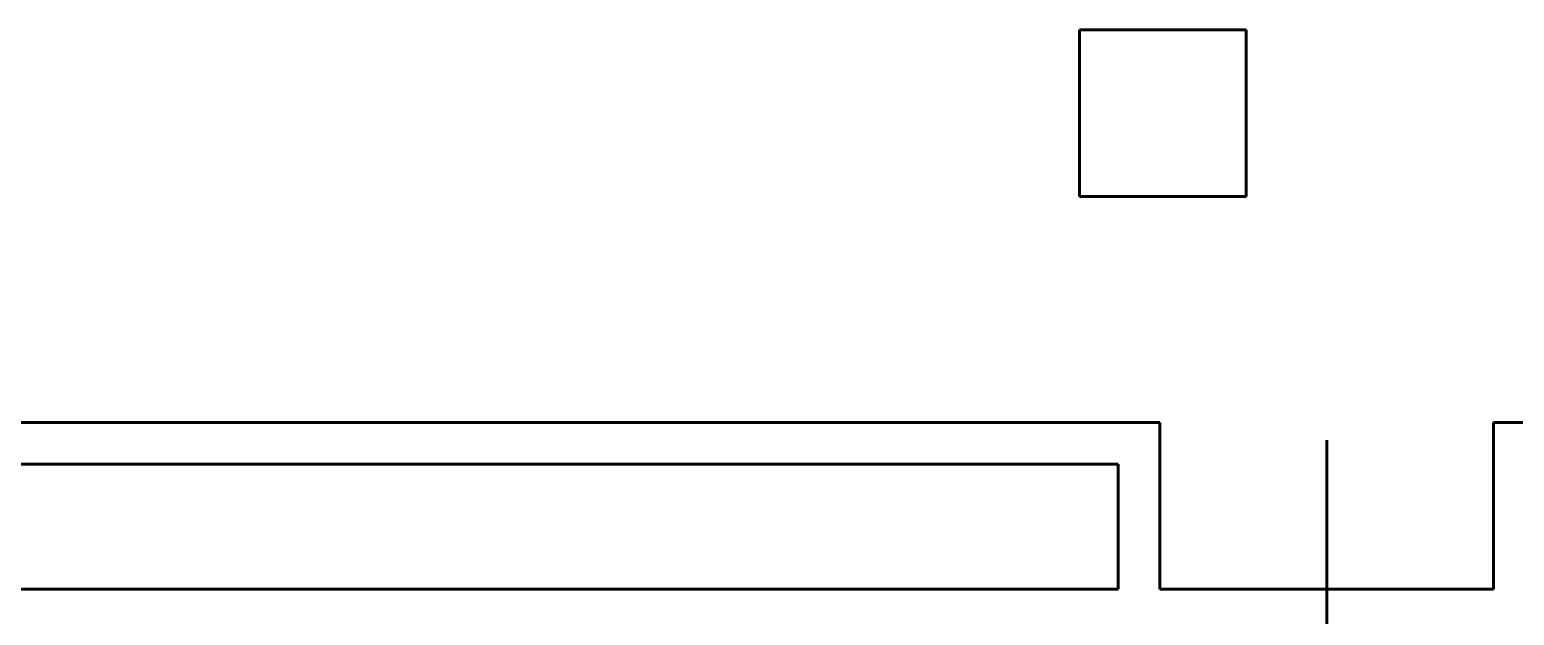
# Model space of a CAD drawing. Extents: x 0 to 297, y 0 to 292.
# Drawn here: x 194.84 to 212.64, y 89.71 to 96.73 of the extents above; entities that cross this region are included whole.
import ezdxf

# ---------------------------------------------------------------- set-up
doc = ezdxf.new("R2010")
doc.units = 0
doc.header["$MEASUREMENT"] = 0
doc.linetypes.add('K5LT_BASIC', pattern=[0])
doc.layers.add('Системный слой', color=7, linetype='Continuous')

# ---------------------------------------------------------------- blocks, each defined once
blk = doc.blocks.new('*U')
at = {"layer": 'Системный слой', "linetype": 'K5LT_BASIC', "lineweight": 60}
for p, q in [((209.426, 96.73), (207.426, 96.73)), ((207.426, 96.73), (207.426, 94.73)), ((209.426, 94.73), (209.426, 96.73)), ((207.426, 94.73), (209.426, 94.73))]:
    blk.add_line(p, q, dxfattribs=at)

msp = doc.modelspace()

# ---------------------------------------------------------------- linework, layer by layer
at = {"layer": 'Системный слой', "linetype": 'K5LT_BASIC', "lineweight": 60}
for p, q in [((189.392, 92.019), (208.392, 92.019)), ((208.392, 92.019), (208.392, 90.019)), ((212.392, 92.019), (238.392, 92.019)), ((212.392, 92.019), (212.392, 90.019)), ((210.392, 91.805), (210.392, 88.233)), ((207.892, 91.519), (189.892, 91.519)), ((207.892, 91.519), (207.892, 90.019)), ((189.892, 90.019), (207.892, 90.019)), ((208.392, 90.019), (212.392, 90.019))]:
    msp.add_line(p, q, dxfattribs=at)

# ---------------------------------------------------------------- block references
at = {"layer": 'Системный слой'}
msp.add_blockref('*U', (0, 0), dxfattribs=at)
msp.add_blockref('*U', (0, 0), dxfattribs=at)
msp.add_blockref('*U', (0, 0), dxfattribs=at)
msp.add_blockref('*U', (0, 0), dxfattribs=at)
msp.add_blockref('*U', (0, 0), dxfattribs=at)
msp.add_blockref('*U', (0, 0), dxfattribs=at)
msp.add_blockref('*U', (0, 0), dxfattribs=at)
msp.add_blockref('*U', (0, 0), dxfattribs=at)
msp.add_blockref('*U', (0, 0), dxfattribs=at)
msp.add_blockref('*U', (0, 0), dxfattribs=at)
msp.add_blockref('*U', (0, 0), dxfattribs=at)
msp.add_blockref('*U', (0, 0), dxfattribs=at)
msp.add_blockref('*U', (0, 0), dxfattribs=at)
msp.add_blockref('*U', (0, 0), dxfattribs=at)
msp.add_blockref('*U', (0, 0), dxfattribs=at)
msp.add_blockref('*U', (0, 0), dxfattribs=at)
msp.add_blockref('*U', (0, 0), dxfattribs=at)
msp.add_blockref('*U', (0, 0), dxfattribs=at)
msp.add_blockref('*U', (0, 0), dxfattribs=at)
msp.add_blockref('*U', (0, 0), dxfattribs=at)
msp.add_blockref('*U', (0, 0), dxfattribs=at)
msp.add_blockref('*U', (0, 0), dxfattribs=at)
msp.add_blockref('*U', (0, 0), dxfattribs=at)
msp.add_blockref('*U', (0, 0), dxfattribs=at)
msp.add_blockref('*U', (0, 0), dxfattribs=at)
msp.add_blockref('*U', (0, 0), dxfattribs=at)
msp.add_blockref('*U', (0, 0), dxfattribs=at)
msp.add_blockref('*U', (0, 0), dxfattribs=at)
msp.add_blockref('*U', (0, 0), dxfattribs=at)
msp.add_blockref('*U', (0, 0), dxfattribs=at)
msp.add_blockref('*U', (0, 0), dxfattribs=at)
msp.add_blockref('*U', (0, 0), dxfattribs=at)
msp.add_blockref('*U', (0, 0), dxfattribs=at)
msp.add_blockref('*U', (0, 0), dxfattribs=at)
msp.add_blockref('*U', (0, 0), dxfattribs=at)
msp.add_blockref('*U', (0, 0), dxfattribs=at)
msp.add_blockref('*U', (0, 0), dxfattribs=at)
msp.add_blockref('*U', (0, 0), dxfattribs=at)
msp.add_blockref('*U', (0, 0), dxfattribs=at)
msp.add_blockref('*U', (0, 0), dxfattribs=at)
msp.add_blockref('*U', (0, 0), dxfattribs=at)
msp.add_blockref('*U', (0, 0), dxfattribs=at)
msp.add_blockref('*U', (0, 0), dxfattribs=at)
msp.add_blockref('*U', (0, 0), dxfattribs=at)
msp.add_blockref('*U', (0, 0), dxfattribs=at)
msp.add_blockref('*U', (0, 0), dxfattribs=at)
msp.add_blockref('*U', (0, 0), dxfattribs=at)
msp.add_blockref('*U', (0, 0), dxfattribs=at)
msp.add_blockref('*U', (0, 0), dxfattribs=at)
msp.add_blockref('*U', (0, 0), dxfattribs=at)
msp.add_blockref('*U', (0, 0), dxfattribs=at)
msp.add_blockref('*U', (0, 0), dxfattribs=at)
msp.add_blockref('*U', (0, 0), dxfattribs=at)
msp.add_blockref('*U', (0, 0), dxfattribs=at)
msp.add_blockref('*U', (0, 0), dxfattribs=at)
msp.add_blockref('*U', (0, 0), dxfattribs=at)
msp.add_blockref('*U', (0, 0), dxfattribs=at)
msp.add_blockref('*U', (0, 0), dxfattribs=at)
msp.add_blockref('*U', (0, 0), dxfattribs=at)
msp.add_blockref('*U', (0, 0), dxfattribs=at)
msp.add_blockref('*U', (0, 0), dxfattribs=at)
msp.add_blockref('*U', (0, 0), dxfattribs=at)
msp.add_blockref('*U', (0, 0), dxfattribs=at)
msp.add_blockref('*U', (0, 0), dxfattribs=at)
msp.add_blockref('*U', (0, 0), dxfattribs=at)
msp.add_blockref('*U', (0, 0), dxfattribs=at)
msp.add_blockref('*U', (0, 0), dxfattribs=at)
msp.add_blockref('*U', (0, 0), dxfattribs=at)
msp.add_blockref('*U', (0, 0), dxfattribs=at)
msp.add_blockref('*U', (0, 0), dxfattribs=at)
msp.add_blockref('*U', (0, 0), dxfattribs=at)
msp.add_blockref('*U', (0, 0), dxfattribs=at)
msp.add_blockref('*U', (0, 0), dxfattribs=at)
msp.add_blockref('*U', (0, 0), dxfattribs=at)
msp.add_blockref('*U', (0, 0), dxfattribs=at)
msp.add_blockref('*U', (0, 0), dxfattribs=at)
msp.add_blockref('*U', (0, 0), dxfattribs=at)
msp.add_blockref('*U', (0, 0), dxfattribs=at)
msp.add_blockref('*U', (0, 0), dxfattribs=at)
msp.add_blockref('*U', (0, 0), dxfattribs=at)
msp.add_blockref('*U', (0, 0), dxfattribs=at)
msp.add_blockref('*U', (0, 0), dxfattribs=at)
msp.add_blockref('*U', (0, 0), dxfattribs=at)
msp.add_blockref('*U', (0, 0), dxfattribs=at)
msp.add_blockref('*U', (0, 0), dxfattribs=at)
msp.add_blockref('*U', (0, 0), dxfattribs=at)
msp.add_blockref('*U', (0, 0), dxfattribs=at)
msp.add_blockref('*U', (0, 0), dxfattribs=at)
msp.add_blockref('*U', (0, 0), dxfattribs=at)
msp.add_blockref('*U', (0, 0), dxfattribs=at)
msp.add_blockref('*U', (0, 0), dxfattribs=at)
msp.add_blockref('*U', (0, 0), dxfattribs=at)
msp.add_blockref('*U', (0, 0), dxfattribs=at)
msp.add_blockref('*U', (0, 0), dxfattribs=at)
msp.add_blockref('*U', (0, 0), dxfattribs=at)
msp.add_blockref('*U', (0, 0), dxfattribs=at)
msp.add_blockref('*U', (0, 0), dxfattribs=at)
msp.add_blockref('*U', (0, 0), dxfattribs=at)
msp.add_blockref('*U', (0, 0), dxfattribs=at)
msp.add_blockref('*U', (0, 0), dxfattribs=at)
msp.add_blockref('*U', (0, 0), dxfattribs=at)
msp.add_blockref('*U', (0, 0), dxfattribs=at)
msp.add_blockref('*U', (0, 0), dxfattribs=at)
msp.add_blockref('*U', (0, 0), dxfattribs=at)
msp.add_blockref('*U', (0, 0), dxfattribs=at)
msp.add_blockref('*U', (0, 0), dxfattribs=at)
msp.add_blockref('*U', (0, 0), dxfattribs=at)
msp.add_blockref('*U', (0, 0), dxfattribs=at)
msp.add_blockref('*U', (0, 0), dxfattribs=at)
msp.add_blockref('*U', (0, 0), dxfattribs=at)
msp.add_blockref('*U', (0, 0), dxfattribs=at)
msp.add_blockref('*U', (0, 0), dxfattribs=at)
msp.add_blockref('*U', (0, 0), dxfattribs=at)
msp.add_blockref('*U', (0, 0), dxfattribs=at)
msp.add_blockref('*U', (0, 0), dxfattribs=at)
msp.add_blockref('*U', (0, 0), dxfattribs=at)
msp.add_blockref('*U', (0, 0), dxfattribs=at)
msp.add_blockref('*U', (0, 0), dxfattribs=at)
msp.add_blockref('*U', (0, 0), dxfattribs=at)
msp.add_blockref('*U', (0, 0), dxfattribs=at)
msp.add_blockref('*U', (0, 0), dxfattribs=at)
msp.add_blockref('*U', (0, 0), dxfattribs=at)
msp.add_blockref('*U', (0, 0), dxfattribs=at)
msp.add_blockref('*U', (0, 0), dxfattribs=at)
msp.add_blockref('*U', (0, 0), dxfattribs=at)
msp.add_blockref('*U', (0, 0), dxfattribs=at)
msp.add_blockref('*U', (0, 0), dxfattribs=at)
msp.add_blockref('*U', (0, 0), dxfattribs=at)
msp.add_blockref('*U', (0, 0), dxfattribs=at)
msp.add_blockref('*U', (0, 0), dxfattribs=at)
msp.add_blockref('*U', (0, 0), dxfattribs=at)
msp.add_blockref('*U', (0, 0), dxfattribs=at)
msp.add_blockref('*U', (0, 0), dxfattribs=at)
msp.add_blockref('*U', (0, 0), dxfattribs=at)
msp.add_blockref('*U', (0, 0), dxfattribs=at)
msp.add_blockref('*U', (0, 0), dxfattribs=at)
msp.add_blockref('*U', (0, 0), dxfattribs=at)
msp.add_blockref('*U', (0, 0), dxfattribs=at)
msp.add_blockref('*U', (0, 0), dxfattribs=at)
msp.add_blockref('*U', (0, 0), dxfattribs=at)
msp.add_blockref('*U', (0, 0), dxfattribs=at)
msp.add_blockref('*U', (0, 0), dxfattribs=at)
msp.add_blockref('*U', (0, 0), dxfattribs=at)
msp.add_blockref('*U', (0, 0), dxfattribs=at)
msp.add_blockref('*U', (0, 0), dxfattribs=at)
msp.add_blockref('*U', (0, 0), dxfattribs=at)
msp.add_blockref('*U', (0, 0), dxfattribs=at)
msp.add_blockref('*U', (0, 0), dxfattribs=at)
msp.add_blockref('*U', (0, 0), dxfattribs=at)
msp.add_blockref('*U', (0, 0), dxfattribs=at)
msp.add_blockref('*U', (0, 0), dxfattribs=at)
msp.add_blockref('*U', (0, 0), dxfattribs=at)
msp.add_blockref('*U', (0, 0), dxfattribs=at)
msp.add_blockref('*U', (0, 0), dxfattribs=at)
msp.add_blockref('*U', (0, 0), dxfattribs=at)
msp.add_blockref('*U', (0, 0), dxfattribs=at)
msp.add_blockref('*U', (0, 0), dxfattribs=at)
msp.add_blockref('*U', (0, 0), dxfattribs=at)
msp.add_blockref('*U', (0, 0), dxfattribs=at)
msp.add_blockref('*U', (0, 0), dxfattribs=at)
msp.add_blockref('*U', (0, 0), dxfattribs=at)
msp.add_blockref('*U', (0, 0), dxfattribs=at)
msp.add_blockref('*U', (0, 0), dxfattribs=at)
msp.add_blockref('*U', (0, 0), dxfattribs=at)
msp.add_blockref('*U', (0, 0), dxfattribs=at)
msp.add_blockref('*U', (0, 0), dxfattribs=at)
msp.add_blockref('*U', (0, 0), dxfattribs=at)
msp.add_blockref('*U', (0, 0), dxfattribs=at)
msp.add_blockref('*U', (0, 0), dxfattribs=at)
msp.add_blockref('*U', (0, 0), dxfattribs=at)
msp.add_blockref('*U', (0, 0), dxfattribs=at)
msp.add_blockref('*U', (0, 0), dxfattribs=at)
msp.add_blockref('*U', (0, 0), dxfattribs=at)
msp.add_blockref('*U', (0, 0), dxfattribs=at)
msp.add_blockref('*U', (0, 0), dxfattribs=at)
msp.add_blockref('*U', (0, 0), dxfattribs=at)
msp.add_blockref('*U', (0, 0), dxfattribs=at)
msp.add_blockref('*U', (0, 0), dxfattribs=at)
msp.add_blockref('*U', (0, 0), dxfattribs=at)
msp.add_blockref('*U', (0, 0), dxfattribs=at)
msp.add_blockref('*U', (0, 0), dxfattribs=at)
msp.add_blockref('*U', (0, 0), dxfattribs=at)
msp.add_blockref('*U', (0, 0), dxfattribs=at)
msp.add_blockref('*U', (0, 0), dxfattribs=at)
msp.add_blockref('*U', (0, 0), dxfattribs=at)
msp.add_blockref('*U', (0, 0), dxfattribs=at)
msp.add_blockref('*U', (0, 0), dxfattribs=at)
msp.add_blockref('*U', (0, 0), dxfattribs=at)
msp.add_blockref('*U', (0, 0), dxfattribs=at)
msp.add_blockref('*U', (0, 0), dxfattribs=at)
msp.add_blockref('*U', (0, 0), dxfattribs=at)
msp.add_blockref('*U', (0, 0), dxfattribs=at)
msp.add_blockref('*U', (0, 0), dxfattribs=at)
msp.add_blockref('*U', (0, 0), dxfattribs=at)
msp.add_blockref('*U', (0, 0), dxfattribs=at)
msp.add_blockref('*U', (0, 0), dxfattribs=at)
msp.add_blockref('*U', (0, 0), dxfattribs=at)
msp.add_blockref('*U', (0, 0), dxfattribs=at)
msp.add_blockref('*U', (0, 0), dxfattribs=at)
msp.add_blockref('*U', (0, 0), dxfattribs=at)
msp.add_blockref('*U', (0, 0), dxfattribs=at)
msp.add_blockref('*U', (0, 0), dxfattribs=at)
msp.add_blockref('*U', (0, 0), dxfattribs=at)
msp.add_blockref('*U', (0, 0), dxfattribs=at)
msp.add_blockref('*U', (0, 0), dxfattribs=at)
msp.add_blockref('*U', (0, 0), dxfattribs=at)
msp.add_blockref('*U', (0, 0), dxfattribs=at)
msp.add_blockref('*U', (0, 0), dxfattribs=at)
msp.add_blockref('*U', (0, 0), dxfattribs=at)
msp.add_blockref('*U', (0, 0), dxfattribs=at)
msp.add_blockref('*U', (0, 0), dxfattribs=at)
msp.add_blockref('*U', (0, 0), dxfattribs=at)
msp.add_blockref('*U', (0, 0), dxfattribs=at)
msp.add_blockref('*U', (0, 0), dxfattribs=at)
msp.add_blockref('*U', (0, 0), dxfattribs=at)
msp.add_blockref('*U', (0, 0), dxfattribs=at)
msp.add_blockref('*U', (0, 0), dxfattribs=at)
msp.add_blockref('*U', (0, 0), dxfattribs=at)
msp.add_blockref('*U', (0, 0), dxfattribs=at)
msp.add_blockref('*U', (0, 0), dxfattribs=at)
msp.add_blockref('*U', (0, 0), dxfattribs=at)
msp.add_blockref('*U', (0, 0), dxfattribs=at)
msp.add_blockref('*U', (0, 0), dxfattribs=at)
msp.add_blockref('*U', (0, 0), dxfattribs=at)
msp.add_blockref('*U', (0, 0), dxfattribs=at)
msp.add_blockref('*U', (0, 0), dxfattribs=at)
msp.add_blockref('*U', (0, 0), dxfattribs=at)
msp.add_blockref('*U', (0, 0), dxfattribs=at)
msp.add_blockref('*U', (0, 0), dxfattribs=at)
msp.add_blockref('*U', (0, 0), dxfattribs=at)
msp.add_blockref('*U', (0, 0), dxfattribs=at)
msp.add_blockref('*U', (0, 0), dxfattribs=at)
msp.add_blockref('*U', (0, 0), dxfattribs=at)
msp.add_blockref('*U', (0, 0), dxfattribs=at)
msp.add_blockref('*U', (0, 0), dxfattribs=at)
msp.add_blockref('*U', (0, 0), dxfattribs=at)
msp.add_blockref('*U', (0, 0), dxfattribs=at)
msp.add_blockref('*U', (0, 0), dxfattribs=at)
msp.add_blockref('*U', (0, 0), dxfattribs=at)
msp.add_blockref('*U', (0, 0), dxfattribs=at)
msp.add_blockref('*U', (0, 0), dxfattribs=at)
msp.add_blockref('*U', (0, 0), dxfattribs=at)
msp.add_blockref('*U', (0, 0), dxfattribs=at)
msp.add_blockref('*U', (0, 0), dxfattribs=at)
msp.add_blockref('*U', (0, 0), dxfattribs=at)
msp.add_blockref('*U', (0, 0), dxfattribs=at)
msp.add_blockref('*U', (0, 0), dxfattribs=at)
msp.add_blockref('*U', (0, 0), dxfattribs=at)
msp.add_blockref('*U', (0, 0), dxfattribs=at)
msp.add_blockref('*U', (0, 0), dxfattribs=at)
msp.add_blockref('*U', (0, 0), dxfattribs=at)
msp.add_blockref('*U', (0, 0), dxfattribs=at)
msp.add_blockref('*U', (0, 0), dxfattribs=at)
msp.add_blockref('*U', (0, 0), dxfattribs=at)
msp.add_blockref('*U', (0, 0), dxfattribs=at)
msp.add_blockref('*U', (0, 0), dxfattribs=at)
msp.add_blockref('*U', (0, 0), dxfattribs=at)
msp.add_blockref('*U', (0, 0), dxfattribs=at)
msp.add_blockref('*U', (0, 0), dxfattribs=at)
msp.add_blockref('*U', (0, 0), dxfattribs=at)
msp.add_blockref('*U', (0, 0), dxfattribs=at)
msp.add_blockref('*U', (0, 0), dxfattribs=at)
msp.add_blockref('*U', (0, 0), dxfattribs=at)
msp.add_blockref('*U', (0, 0), dxfattribs=at)
msp.add_blockref('*U', (0, 0), dxfattribs=at)
msp.add_blockref('*U', (0, 0), dxfattribs=at)
msp.add_blockref('*U', (0, 0), dxfattribs=at)
msp.add_blockref('*U', (0, 0), dxfattribs=at)
msp.add_blockref('*U', (0, 0), dxfattribs=at)
msp.add_blockref('*U', (0, 0), dxfattribs=at)
msp.add_blockref('*U', (0, 0), dxfattribs=at)
msp.add_blockref('*U', (0, 0), dxfattribs=at)
msp.add_blockref('*U', (0, 0), dxfattribs=at)
msp.add_blockref('*U', (0, 0), dxfattribs=at)
msp.add_blockref('*U', (0, 0), dxfattribs=at)
msp.add_blockref('*U', (0, 0), dxfattribs=at)
msp.add_blockref('*U', (0, 0), dxfattribs=at)
msp.add_blockref('*U', (0, 0), dxfattribs=at)
msp.add_blockref('*U', (0, 0), dxfattribs=at)
msp.add_blockref('*U', (0, 0), dxfattribs=at)
msp.add_blockref('*U', (0, 0), dxfattribs=at)
msp.add_blockref('*U', (0, 0), dxfattribs=at)
msp.add_blockref('*U', (0, 0), dxfattribs=at)
msp.add_blockref('*U', (0, 0), dxfattribs=at)
msp.add_blockref('*U', (0, 0), dxfattribs=at)
msp.add_blockref('*U', (0, 0), dxfattribs=at)
msp.add_blockref('*U', (0, 0), dxfattribs=at)
msp.add_blockref('*U', (0, 0), dxfattribs=at)
msp.add_blockref('*U', (0, 0), dxfattribs=at)
msp.add_blockref('*U', (0, 0), dxfattribs=at)
msp.add_blockref('*U', (0, 0), dxfattribs=at)
msp.add_blockref('*U', (0, 0), dxfattribs=at)
msp.add_blockref('*U', (0, 0), dxfattribs=at)
msp.add_blockref('*U', (0, 0), dxfattribs=at)
msp.add_blockref('*U', (0, 0), dxfattribs=at)
msp.add_blockref('*U', (0, 0), dxfattribs=at)
msp.add_blockref('*U', (0, 0), dxfattribs=at)
msp.add_blockref('*U', (0, 0), dxfattribs=at)
msp.add_blockref('*U', (0, 0), dxfattribs=at)
msp.add_blockref('*U', (0, 0), dxfattribs=at)
msp.add_blockref('*U', (0, 0), dxfattribs=at)
msp.add_blockref('*U', (0, 0), dxfattribs=at)
msp.add_blockref('*U', (0, 0), dxfattribs=at)
msp.add_blockref('*U', (0, 0), dxfattribs=at)
msp.add_blockref('*U', (0, 0), dxfattribs=at)
msp.add_blockref('*U', (0, 0), dxfattribs=at)
msp.add_blockref('*U', (0, 0), dxfattribs=at)
msp.add_blockref('*U', (0, 0), dxfattribs=at)
msp.add_blockref('*U', (0, 0), dxfattribs=at)
msp.add_blockref('*U', (0, 0), dxfattribs=at)
msp.add_blockref('*U', (0, 0), dxfattribs=at)
msp.add_blockref('*U', (0, 0), dxfattribs=at)
msp.add_blockref('*U', (0, 0), dxfattribs=at)
msp.add_blockref('*U', (0, 0), dxfattribs=at)
msp.add_blockref('*U', (0, 0), dxfattribs=at)
msp.add_blockref('*U', (0, 0), dxfattribs=at)
msp.add_blockref('*U', (0, 0), dxfattribs=at)
msp.add_blockref('*U', (0, 0), dxfattribs=at)
msp.add_blockref('*U', (0, 0), dxfattribs=at)
msp.add_blockref('*U', (0, 0), dxfattribs=at)
msp.add_blockref('*U', (0, 0), dxfattribs=at)
msp.add_blockref('*U', (0, 0), dxfattribs=at)
msp.add_blockref('*U', (0, 0), dxfattribs=at)
msp.add_blockref('*U', (0, 0), dxfattribs=at)
msp.add_blockref('*U', (0, 0), dxfattribs=at)
msp.add_blockref('*U', (0, 0), dxfattribs=at)
msp.add_blockref('*U', (0, 0), dxfattribs=at)
msp.add_blockref('*U', (0, 0), dxfattribs=at)
msp.add_blockref('*U', (0, 0), dxfattribs=at)
msp.add_blockref('*U', (0, 0), dxfattribs=at)
msp.add_blockref('*U', (0, 0), dxfattribs=at)
msp.add_blockref('*U', (0, 0), dxfattribs=at)
msp.add_blockref('*U', (0, 0), dxfattribs=at)
msp.add_blockref('*U', (0, 0), dxfattribs=at)
msp.add_blockref('*U', (0, 0), dxfattribs=at)
msp.add_blockref('*U', (0, 0), dxfattribs=at)
msp.add_blockref('*U', (0, 0), dxfattribs=at)
msp.add_blockref('*U', (0, 0), dxfattribs=at)
msp.add_blockref('*U', (0, 0), dxfattribs=at)
msp.add_blockref('*U', (0, 0), dxfattribs=at)
msp.add_blockref('*U', (0, 0), dxfattribs=at)
msp.add_blockref('*U', (0, 0), dxfattribs=at)
msp.add_blockref('*U', (0, 0), dxfattribs=at)
msp.add_blockref('*U', (0, 0), dxfattribs=at)
msp.add_blockref('*U', (0, 0), dxfattribs=at)
msp.add_blockref('*U', (0, 0), dxfattribs=at)
msp.add_blockref('*U', (0, 0), dxfattribs=at)
msp.add_blockref('*U', (0, 0), dxfattribs=at)
msp.add_blockref('*U', (0, 0), dxfattribs=at)
msp.add_blockref('*U', (0, 0), dxfattribs=at)
msp.add_blockref('*U', (0, 0), dxfattribs=at)
msp.add_blockref('*U', (0, 0), dxfattribs=at)
msp.add_blockref('*U', (0, 0), dxfattribs=at)
msp.add_blockref('*U', (0, 0), dxfattribs=at)
msp.add_blockref('*U', (0, 0), dxfattribs=at)
msp.add_blockref('*U', (0, 0), dxfattribs=at)
msp.add_blockref('*U', (0, 0), dxfattribs=at)
msp.add_blockref('*U', (0, 0), dxfattribs=at)
msp.add_blockref('*U', (0, 0), dxfattribs=at)
msp.add_blockref('*U', (0, 0), dxfattribs=at)
msp.add_blockref('*U', (0, 0), dxfattribs=at)
msp.add_blockref('*U', (0, 0), dxfattribs=at)
msp.add_blockref('*U', (0, 0), dxfattribs=at)
msp.add_blockref('*U', (0, 0), dxfattribs=at)

doc.saveas('drawing.dxf')
